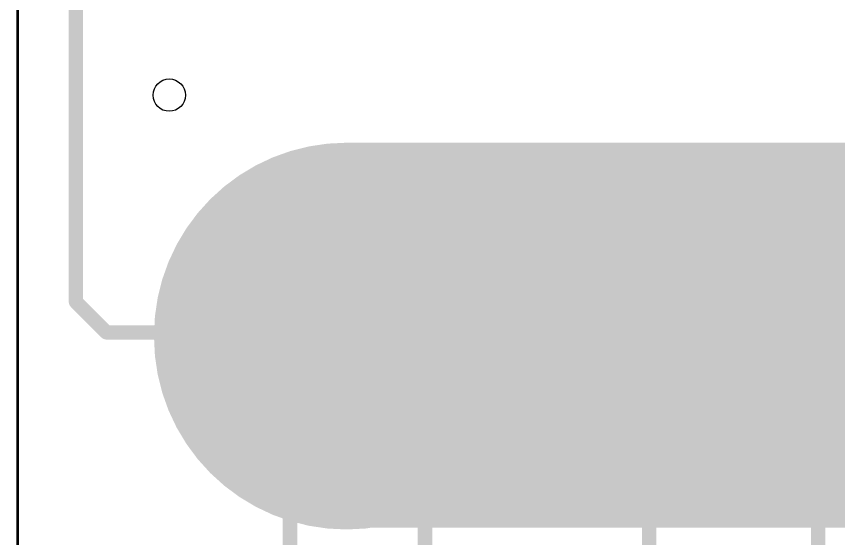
# Model space of a CAD drawing. Extents: x 0 to 165, y 0 to 217.
# Drawn here: x -0.1 to 81.2, y 38.1 to 89.8 of the extents above; entities that cross this region are included whole.
import ezdxf

# ---------------------------------------------------------------- set-up
doc = ezdxf.new("R2010")
doc.units = 0
doc.layers.add('16', color=175, linetype='CONTINUOUS')
doc.layers.add('20', color=7, linetype='CONTINUOUS')

msp = doc.modelspace()

# ---------------------------------------------------------------- linework, layer by layer
at = {"layer": '16'}
for points, const_width in [([(0, 0), (0, 217.17)], 0.254), ([(5.7658, 111.4044), (5.7658, 61.5442)], 1.4224), ([(130.9878, 58.2422), (32.5374, 58.2422)], 38.1), ([(32.5374, 58.2422), (32.5374, 58.0644)], 38.1), ([(5.7658, 61.5442), (8.7884, 58.5216)], 1.4224), ([(8.7884, 58.5216), (14.6558, 58.5216)], 1.4224), ([(14.6558, 58.5216), (14.7828, 58.6486)], 1.4224), ([(27.0256, 46.1518), (14.6558, 58.5216)], 1.4224), ([(27.0256, 41.2496), (27.0256, 46.1518)], 1.4224), ([(62.484, 41.2242), (62.0014, 41.7068)], 1.4224), ([(62.0014, 41.7068), (78.486, 41.7068)], 1.4224), ([(78.486, 41.7068), (79.121, 41.0718)], 1.4224), ([(26.9494, 41.1734), (27.0256, 41.2496)], 1.4224), ([(26.9494, 22.1996), (26.9494, 41.1734)], 1.4224), ([(27.178, 41.402), (27.0256, 41.2496)], 1.4224), ([(40.5638, 41.402), (27.178, 41.402)], 1.4224), ([(40.3098, 41.148), (40.5638, 41.402)], 1.4224), ([(40.3098, 22.1742), (40.3098, 41.148)], 1.4224), ([(62.484, 15.6464), (62.484, 41.2242)], 1.4224), ([(79.375, 41.3258), (79.121, 41.0718)], 1.4224), ([(79.121, 41.0718), (79.2226, 40.9702)], 1.4224), ([(79.2226, 40.9702), (79.2226, 21.6662)], 1.4224), ([(99.2124, 41.3258), (79.375, 41.3258)], 1.4224)]:
    msp.add_lwpolyline(points, dxfattribs=dict(at, const_width=const_width))
for points, const_width in [([(32.5374, 67.7672, 1), (32.5374, 48.7172)], 19.05), ([(42.0624, 58.2422, 1), (23.0124, 58.2422)], 19.05), ([(23.0124, 58.0644, 1), (42.0624, 58.0644)], 19.05), ([(5.4102, 61.5442, 1), (6.1214, 61.5442)], 0.7112), ([(6.0172, 61.7956, 1), (5.5144, 61.2928)], 0.7112), ([(8.7884, 58.8772, 1), (8.7884, 58.166)], 0.7112), ([(8.537, 58.2702, 1), (9.0398, 58.773)], 0.7112), ([(14.9072, 58.773, 1), (14.4044, 58.2702)], 0.7112), ([(14.4044, 58.773, 1), (14.9072, 58.2702)], 0.7112), ([(15.0342, 58.3972, 1), (14.5314, 58.9)], 0.7112), ([(14.6558, 58.166, 1), (14.6558, 58.8772)], 0.7112), ([(27.3812, 46.1518, 1), (26.67, 46.1518)], 0.7112), ([(26.7742, 45.9004, 1), (27.277, 46.4032)], 0.7112), ([(62.0014, 42.0624, 1), (62.0014, 41.3512)], 0.7112), ([(62.2528, 41.9582, 1), (61.75, 41.4554)], 0.7112), ([(78.7374, 41.9582, 1), (78.2346, 41.4554)], 0.7112), ([(78.486, 41.3512, 1), (78.486, 42.0624)], 0.7112), ([(27.305, 41.1734, 1), (26.5938, 41.1734)], 0.7112), ([(26.698, 41.4248, 1), (27.2008, 40.922)], 0.7112), ([(26.67, 41.2496, 1), (27.3812, 41.2496)], 0.7112), ([(26.7742, 41.501, 1), (27.277, 40.9982)], 0.7112), ([(27.277, 40.9982, 1), (26.7742, 41.501)], 0.7112), ([(27.178, 41.7576, 1), (27.178, 41.0464)], 0.7112), ([(27.4294, 41.1506, 1), (26.9266, 41.6534)], 0.7112), ([(40.6654, 41.148, 1), (39.9542, 41.148)], 0.7112), ([(40.0584, 41.3994, 1), (40.5612, 40.8966)], 0.7112), ([(40.8152, 41.1506, 1), (40.3124, 41.6534)], 0.7112), ([(40.5638, 41.0464, 1), (40.5638, 41.7576)], 0.7112), ([(62.8396, 41.2242, 1), (62.1284, 41.2242)], 0.7112), ([(62.2326, 40.9728, 1), (62.7354, 41.4756)], 0.7112), ([(79.3724, 41.3232, 1), (78.8696, 40.8204)], 0.7112), ([(78.8696, 41.3232, 1), (79.3724, 40.8204)], 0.7112), ([(79.5782, 40.9702, 1), (78.867, 40.9702)], 0.7112), ([(78.8696, 40.8204, 1), (79.3724, 41.3232)], 0.7112), ([(78.9712, 40.7188, 1), (79.474, 41.2216)], 0.7112), ([(79.375, 41.6814, 1), (79.375, 40.9702)], 0.7112), ([(79.6264, 41.0744, 1), (79.1236, 41.5772)], 0.7112)]:
    msp.add_lwpolyline(points, format="xyb", dxfattribs=dict(at, const_width=const_width))
at = {"layer": '20'}
msp.add_line((0, 216.84), (0, 0), dxfattribs=at)
msp.add_circle((15, 82), 1.6, dxfattribs=at)

doc.saveas('drawing.dxf')
